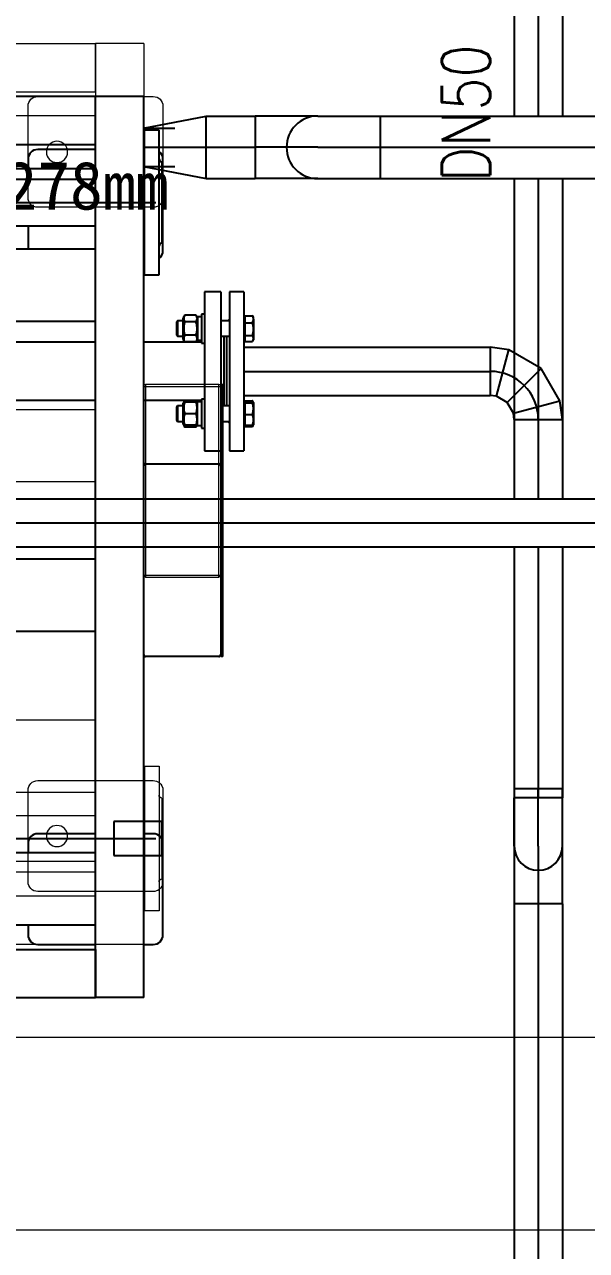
# Model space of a CAD drawing. Extents: x -681219 to -550379, y -242630 to -158199.
# Drawn here: x -641609 to -641026, y -222838 to -221566 of the extents above; entities that cross this region are included whole.
import ezdxf
from ezdxf.lldxf.tags import DXFTag

# ---------------------------------------------------------------- set-up
doc = ezdxf.new("R2010")
doc.units = 0
doc.header["$LTSCALE"] = 1000
doc.linetypes.add('DASHED2', pattern=[9.525, 6.35, -3.175])
doc.layers.get('0').update_dxf_attribs({"linetype": 'CONTINUOUS'})
for name, color, linetype in [('33995000113', 7, 'CONTINUOUS'), ('33995000114', 7, 'CONTINUOUS'), ('AAD1607001', 7, 'CONTINUOUS'), ('center', 253, 'CENTER2'), ('DOTE_油脂（红）', 7, 'CONTINUOUS'), ('DOTE_给水', 5, 'CONTINUOUS'), ('DV6_Default', 7, 'CONTINUOUS'), ('FAA01601', 7, 'CONTINUOUS'), ('GAB01601', 7, 'CONTINUOUS'), ('GAE01601', 7, 'CONTINUOUS'), ('interface', 251, 'DASHED2'), ('JX00003370', 7, 'CONTINUOUS'), ('MYGL00211002', 7, 'CONTINUOUS'), ('MYGL00710003', 7, 'CONTINUOUS'), ('MYGL00710008', 7, 'CONTINUOUS'), ('MYGL00710021', 7, 'CONTINUOUS'), ('MYGL01110015', 7, 'CONTINUOUS'), ('MYGL151001301', 7, 'CONTINUOUS'), ('PIPE-油脂（红）', 1, 'CONTINUOUS'), ('PIPE-给水', 3, 'CONTINUOUS'), ('S02010501', 7, 'CONTINUOUS'), ('S02010601', 7, 'CONTINUOUS'), ('SJGL011002211', 7, 'CONTINUOUS'), ('SJGL011002221', 7, 'CONTINUOUS'), ('SP0004833', 7, 'CONTINUOUS'), ('TEXT_给水', 7, 'CONTINUOUS'), ('VPIPE-给水', 3, 'CONTINUOUS')]:
    doc.layers.add(name, color=color, linetype=linetype)
doc.layers.add('famsun', color=7, linetype='CONTINUOUS', lineweight=0)
doc.styles.add('_TWT_PIPEDN', font='SIMPLEX', dxfattribs={"width": 0.8, "height": 3.5, "bigfont": 'HZTXT'})
tags = doc.linetypes.add('CENTER2', pattern=[28.575, 19.05, -3.175, 3.175, -3.175]).pattern_tags.tags
tags[10:11] = [DXFTag(74, 4), DXFTag(75, 0), DXFTag(340, '0'), DXFTag(46, 0.0), DXFTag(50, 0.0), DXFTag(44, 0.0), DXFTag(45, 0.0)]
tags[8:9] = [DXFTag(74, 4), DXFTag(75, 0), DXFTag(340, '0'), DXFTag(46, 0.0), DXFTag(50, 0.0), DXFTag(44, 0.0), DXFTag(45, 0.0)]
tags[6:7] = [DXFTag(74, 4), DXFTag(75, 0), DXFTag(340, '0'), DXFTag(46, 0.0), DXFTag(50, 0.0), DXFTag(44, 0.0), DXFTag(45, 0.0)]
tags[4:5] = [DXFTag(74, 4), DXFTag(75, 0), DXFTag(340, '0'), DXFTag(46, 0.0), DXFTag(50, 0.0), DXFTag(44, 0.0), DXFTag(45, 0.0)]

# ---------------------------------------------------------------- blocks, each defined once
blk = doc.blocks.new('MYGL007B0001XY_A-MYGL165_1_V_1', base_point=(16242.1, -1235.9))
at = {"color": 0, "linetype": 'ByBlock', "lineweight": -2}
for p, q in [((14452.1, -740.9), (14502.1, -740.9)), ((14452.1, -740.9), (14452.1, -1675.9)), ((14502.1, -790.9), (14502.1, -740.9)), ((17982.1, -740.9), (14502.1, -740.9)), ((14502.1, -740.9), (14502.1, -1675.9)), ((14452.1, -795.9), (14442.1, -795.9)), ((14502.1, -795.9), (14452.1, -795.9)), ((17982.1, -790.9), (14502.1, -790.9)), ((14562.1, -795.9), (14502.1, -795.9)), ((14432.1, -805.9), (14432.1, -900.9)), ((14572.1, -815.9), (14572.1, -805.9)), ((14502.1, -815.9), (14833.1, -815.9)), ((14572.1, -890.9), (14572.1, -815.9)), ((14572.1, -900.9), (14572.1, -890.9)), ((14442.1, -910.9), (14452.1, -910.9)), ((14452.1, -910.9), (14502.1, -910.9)), ((14502.1, -910.9), (14562.1, -910.9)), ((14370.1, -1094.7), (14370.1, -1294.7)), ((14370.1, -1094.7), (14371.1, -1094.7)), ((14371.1, -1094.7), (14371.1, -1294.7)), ((14371.1, -1094.7), (14372.1, -1094.7)), ((14372.1, -1094.7), (14372.1, -1096.7)), ((14372.1, -1292.7), (14372.1, -1096.7)), ((14452.1, -1096.7), (14372.1, -1096.7)), ((14374.1, -1094.7), (14450.1, -1094.7)), ((14374.1, -1294.7), (14374.1, -1094.7)), ((14450.1, -1094.7), (14450.1, -1294.7)), ((14502.1, -1120.9), (14589.5, -1120.9)), ((14502.1, -1195.9), (14589.5, -1195.9)), ((14370.1, -1294.7), (14371.1, -1294.7)), ((14371.1, -1294.7), (14372.1, -1294.7)), ((14452.1, -1292.7), (14372.1, -1292.7)), ((14372.1, -1292.7), (14372.1, -1294.7)), ((14450.1, -1294.7), (14374.1, -1294.7)), ((14640.1, -1442.9), (14502.1, -1442.9)), ((14436.1, -1490.9), (14436.1, -1640.9)), ((14451.1, -1490.9), (14436.1, -1490.9)), ((14451.1, -1490.9), (14451.1, -1640.9)), ((14451.1, -1505.9), (14442.1, -1505.9)), ((14452.1, -1505.9), (14451.1, -1505.9)), ((14562.1, -1505.9), (14452.1, -1505.9)), ((14432.1, -1515.9), (14432.1, -1610.9)), ((14433.1, -1523.9), (14433.1, -1607.9)), ((14640.1, -1517.9), (14502.1, -1517.9)), ((14572.1, -1517.9), (14572.1, -1515.9)), ((14572.1, -1541.9), (14572.1, -1517.9)), ((14452.1, -1541.9), (14451.1, -1541.9)), ((14831.1, -1541.9), (14502.1, -1541.9)), ((14572.1, -1600.9), (14572.1, -1541.9)), ((14451.1, -1589.9), (14452.1, -1589.9)), ((14502.1, -1589.9), (14831.1, -1589.9)), ((14502.1, -1600.9), (14831.1, -1600.9)), ((14572.1, -1610.9), (14572.1, -1600.9)), ((14442.1, -1620.9), (14451.1, -1620.9)), ((14451.1, -1620.9), (14452.1, -1620.9)), ((14452.1, -1620.9), (14502.1, -1620.9)), ((14502.1, -1620.9), (14562.1, -1620.9)), ((14502.1, -1625.9), (14502.1, -1675.9)), ((14502.1, -1625.9), (17982.1, -1625.9)), ((14436.1, -1640.9), (14451.1, -1640.9)), ((14452.1, -1675.9), (14502.1, -1675.9)), ((14502.1, -1675.9), (17982.1, -1675.9))]:
    blk.add_line(p, q, dxfattribs=at)
for centre in [(14542.1, -853.4), (14542.1, -1563.4)]:
    blk.add_circle(centre, 11, dxfattribs=at)
for centre, radius, start, end in [((14442.1, -805.9), 10, 90, 180), ((14562.1, -805.9), 10, 0, 90), ((14442.1, -900.9), 10, 180, 270), ((14562.1, -900.9), 10, 270, 0), ((14374.1, -1096.7), 2, 90, 180), ((14450.1, -1096.7), 2, 0, 90), ((14374.1, -1292.7), 2, 180, 270), ((14450.1, -1292.7), 2, 270, 0), ((14442.1, -1515.9), 10, 126.8699, 180), ((14442.1, -1515.9), 10, 90, 126.8699), ((14562.1, -1515.9), 10, 0, 90), ((14433.1, -1520.9), 3, 270, 0), ((14442.1, -1610.9), 10, 180, 233.1301), ((14433.1, -1610.9), 3, 0, 90), ((14562.1, -1610.9), 10, 270, 0), ((14442.1, -1610.9), 10, 233.1301, 270)]:
    blk.add_arc(centre, radius, start, end, dxfattribs=at)
at = {"layer": 'center', "ltscale": 2.741907}
blk.add_line((14831.1, -1565.9), (14439.4, -1565.9), dxfattribs=at)
at = {"layer": 'interface', "ltscale": 0.427176}
blk.add_lwpolyline([(14433.1, -1548.4), (14483.1, -1548.4), (14483.1, -1583.4), (14433.1, -1583.4)], close=True, dxfattribs=at)
blk = doc.blocks.new('SJGL165-F')
at = {"layer": '33995000113', "color": 7, "linetype": 'Continuous'}
for p, q in [((21354.4, -4614), (21354.4, -4612)), ((21355.4, -4612), (21354.4, -4612)), ((21355.4, -4812), (21355.4, -4612)), ((21354.4, -4812), (21354.4, -4810)), ((21355.4, -4812), (21354.4, -4812))]:
    blk.add_line(p, q, dxfattribs=at)
at = {"layer": '33995000114', "color": 7, "linetype": 'Continuous'}
for p, q in [((21356.4, -4612), (21355.4, -4612)), ((21356.4, -4812), (21356.4, -4612)), ((21356.4, -4812), (21355.4, -4812))]:
    blk.add_line(p, q, dxfattribs=at)
at = {"layer": 'AAD1607001', "color": 7, "linetype": 'Continuous'}
for p, q in [((21309.5, -4463.7), (21308.4, -4464.8)), ((21308.4, -4464.8), (21308.4, -4478.5)), ((21309.5, -4463.7), (21309.5, -4479.7)), ((21315.5, -4463.7), (21309.5, -4463.7)), ((21363.4, -4463.7), (21354.4, -4463.7)), ((21379.2, -4460.4), (21378.4, -4460.4)), ((21379.2, -4458.3), (21387.3, -4458.3)), ((21379.2, -4458.3), (21379.2, -4465.6)), ((21379.2, -4465.6), (21387.3, -4465.6)), ((21379.2, -4465.6), (21379.2, -4479)), ((21388.4, -4460.1), (21387.5, -4458.6)), ((21388.4, -4462), (21388.4, -4460.1)), ((21388.4, -4462), (21388.4, -4483.2)), ((21308.4, -4478.5), (21309.5, -4479.7)), ((21309.5, -4479.7), (21315.5, -4479.7)), ((21354.4, -4479.7), (21363.4, -4479.7)), ((21378.4, -4482.9), (21379.2, -4482.9)), ((21379.2, -4479), (21387.3, -4479)), ((21379.2, -4479), (21379.2, -4485)), ((21379.2, -4485), (21387.3, -4485)), ((21387.5, -4484.7), (21388.4, -4483.2)), ((21309.5, -4552), (21308.4, -4553.2)), ((21308.4, -4553.2), (21308.4, -4566.9)), ((21309.5, -4552), (21309.5, -4568)), ((21315.5, -4552), (21309.5, -4552)), ((21363.4, -4552), (21354.4, -4552)), ((21379.2, -4548.8), (21378.4, -4548.8)), ((21379.2, -4546.7), (21387.3, -4546.7)), ((21379.2, -4546.7), (21379.2, -4548.1)), ((21379.2, -4548.1), (21387.3, -4548.1)), ((21379.2, -4548.1), (21379.2, -4548.8)), ((21379.2, -4548.8), (21387.3, -4548.8)), ((21379.2, -4548.8), (21379.2, -4560.8)), ((21388.4, -4548.5), (21387.5, -4547)), ((21388.4, -4548.5), (21388.4, -4566.4)), ((21308.4, -4566.9), (21309.5, -4568)), ((21379.2, -4560.8), (21387.3, -4560.8)), ((21379.2, -4560.8), (21379.2, -4572)), ((21388.4, -4566.4), (21388.4, -4571.6)), ((21309.5, -4568), (21315.5, -4568)), ((21354.4, -4568), (21363.4, -4568)), ((21378.4, -4571.3), (21379.2, -4571.3)), ((21379.2, -4572), (21387.3, -4572)), ((21379.2, -4572), (21379.2, -4573.4)), ((21379.2, -4573.4), (21387.3, -4573.4)), ((21387.5, -4573.1), (21388.4, -4571.6))]:
    blk.add_line(p, q, dxfattribs=at)
for centre, radius, start, end in [((21380.8, -4462.1), 7.63, 1.4193, 30.2279), ((21383.4, -4461.3), 5, 32.5512, 37.2259), ((21380.6, -4461.7), 7.78, 330.0542, 358.2985), ((21366.1, -4472.3), 22.2, 342.5258, 17.4727), ((21383.4, -4482), 5, 322.7741, 37.2292), ((21380.6, -4550.6), 7.78, 20.5851, 29.9458), ((21383.4, -4549.7), 5, 32.5512, 37.2259), ((21371.6, -4553.9), 16.8, 0.689, 20.2342), ((21370.5, -4554.8), 17.8, 340.4802, 19.5214), ((21371.6, -4566.6), 16.8, 0.689, 20.2342), ((21371.4, -4566.1), 17, 339.9068, 359.17), ((21383.4, -4570.4), 5, 322.7741, 14.8334)]:
    blk.add_arc(centre, radius, start, end, dxfattribs=at)
blk.add_open_spline([(21387.3, -4548.8), (21387.7, -4548.8), (21387.9, -4548.7), (21388.3, -4548.6), (21388.4, -4548.5), (21388.4, -4548.5), (21388.4, -4548.4), (21388.3, -4548.4), (21388.2, -4548.3), (21387.9, -4548.2), (21387.7, -4548.2), (21387.3, -4548.1)], degree=3, knots=[0, 0, 0, 0, 0.25, 0.25, 0.5, 0.5, 0.625, 0.625, 0.75, 0.75, 1, 1, 1, 1], dxfattribs=at)
at = {"layer": 'DV6_Default', "color": 7, "linetype": 'CENTER2'}
blk.add_line((20883.6, -4340.9), (21287.1, -4340.9), dxfattribs=at)
at = {"layer": 'FAA01601', "color": 7, "linetype": 'Continuous'}
for p, q in [((21317, -4457.8), (21315.5, -4460.4)), ((21315.5, -4482.9), (21315.5, -4460.4)), ((21328.8, -4457.8), (21317, -4457.8)), ((21328.8, -4464.7), (21317, -4464.7)), ((21330.3, -4460.4), (21328.8, -4457.8)), ((21315.5, -4482.9), (21317, -4485.5)), ((21328.8, -4478.6), (21317, -4478.6)), ((21328.8, -4485.5), (21317, -4485.5)), ((21328.8, -4485.5), (21330.3, -4482.9)), ((21315.9, -4548), (21315.5, -4548.8)), ((21315.5, -4571.3), (21315.5, -4548.8)), ((21317, -4546.2), (21315.9, -4548)), ((21317, -4548), (21315.9, -4548)), ((21328.8, -4546.2), (21317, -4546.2)), ((21328.8, -4548), (21317, -4548)), ((21329.8, -4548), (21328.8, -4546.2)), ((21328.8, -4548), (21329.8, -4548)), ((21330.3, -4548.8), (21329.8, -4548)), ((21328.8, -4560), (21317, -4560)), ((21315.5, -4571.3), (21315.9, -4572)), ((21317, -4572), (21315.9, -4572)), ((21315.9, -4572), (21317, -4573.9)), ((21328.8, -4572), (21317, -4572)), ((21328.8, -4573.9), (21317, -4573.9)), ((21328.8, -4572), (21329.8, -4572)), ((21328.8, -4573.9), (21329.8, -4572)), ((21329.8, -4572), (21330.3, -4571.3))]:
    blk.add_line(p, q, dxfattribs=at)
for centre, radius, start, end in [((21322.1, -4461.3), 6.2, 146.0398, 213.9573), ((21323.6, -4461.3), 6.2, 326.0429, 33.96), ((21322.1, -4482.1), 6.2, 146.0429, 213.96), ((21323.6, -4482.1), 6.2, 326.0398, 33.9573), ((21333.4, -4554), 17.5, 159.9161, 200.0855), ((21322.1, -4549.7), 6.2, 146.0398, 164.7226), ((21323.6, -4549.7), 6.2, 15.2185, 33.96), ((21312.4, -4554), 17.5, 339.9144, 20.0839), ((21333.4, -4566), 17.5, 159.9144, 200.0839), ((21312.4, -4566), 17.5, 339.9161, 20.0855), ((21322.1, -4570.4), 6.2, 195.2185, 213.96), ((21323.6, -4570.4), 6.2, 326.0398, 344.7226)]:
    blk.add_arc(centre, radius, start, end, dxfattribs=at)
for points, knots in [([(21317, -4464.7), (21316.7, -4465.8), (21316.4, -4467), (21316.1, -4468.7), (21316, -4469.3), (21315.9, -4470.5), (21315.9, -4471.1), (21315.9, -4472.8), (21316, -4474), (21316.4, -4476.3), (21316.7, -4477.5), (21317, -4478.6)], [0, 0, 0, 0, 0.25, 0.25, 0.375, 0.375, 0.5, 0.5, 0.75, 0.75, 1, 1, 1, 1]), ([(21328.8, -4478.6), (21329.1, -4477.5), (21329.4, -4476.3), (21329.7, -4474), (21329.8, -4472.8), (21329.8, -4471.1), (21329.8, -4470.5), (21329.7, -4469.3), (21329.7, -4468.7), (21329.4, -4467), (21329.1, -4465.8), (21328.8, -4464.7)], [0, 0, 0, 0, 0.25, 0.25, 0.5, 0.5, 0.625, 0.625, 0.75, 0.75, 1, 1, 1, 1])]:
    blk.add_open_spline(points, degree=3, knots=knots, dxfattribs=at)
at = {"layer": 'GAB01601', "color": 7, "linetype": 'Continuous'}
for p, q in [((21334.4, -4456.7), (21334.4, -4486.7)), ((21337.4, -4456.7), (21334.4, -4456.7)), ((21334.4, -4486.7), (21337.4, -4486.7)), ((21334.4, -4545), (21334.4, -4575)), ((21337.4, -4545), (21334.4, -4545)), ((21334.4, -4575), (21337.4, -4575))]:
    blk.add_line(p, q, dxfattribs=at)
at = {"layer": 'GAE01601', "color": 7, "linetype": 'Continuous'}
for p, q in [((21330.3, -4459.5), (21330.3, -4483.3)), ((21334.4, -4459.5), (21330.3, -4459.5)), ((21330.3, -4483.8), (21330.3, -4483.3)), ((21330.3, -4483.8), (21330.3, -4483.9)), ((21330.3, -4483.9), (21330.9, -4483.9)), ((21330.9, -4483.9), (21333.8, -4483.9)), ((21333.8, -4483.9), (21334.4, -4483.9)), ((21330.3, -4572.2), (21330.3, -4547.8)), ((21334.4, -4547.8), (21330.3, -4547.8)), ((21330.3, -4572.2), (21334.4, -4572.2))]:
    blk.add_line(p, q, dxfattribs=at)
for centre, start, end in [((21333.8, -4471.7), 253.3305, 270), ((21330.9, -4471.7), 267.179, 276.8238)]:
    blk.add_arc(centre, 12.2, start, end, dxfattribs=at)
at = {"layer": 'JX00003370', "color": 7, "linetype": 'Continuous'}
for p, q in [((21276.4, -4612), (21352.4, -4612)), ((21354.4, -4614), (21354.4, -4810)), ((21352.4, -4812), (21276.4, -4812))]:
    blk.add_line(p, q, dxfattribs=at)
for centre, start, end in [((21276.4, -4614), 90, 180), ((21352.4, -4614), 0, 90), ((21276.4, -4810), 180, 270), ((21352.4, -4810), 270, 0)]:
    blk.add_arc(centre, 2, start, end, dxfattribs=at)
at = {"layer": 'MYGL00211002', "color": 7, "linetype": 'Continuous'}
for p, q in [((21224.4, -4285.9), (21164.4, -4285.9)), ((21275.4, -4285.9), (21274.4, -4285.9)), ((21154.4, -4295.9), (21154.4, -4305.9)), ((21294.4, -4390.9), (21294.4, -4295.9)), ((21154.4, -4364.9), (21154.4, -4388.9)), ((21274.4, -4400.9), (21275.4, -4400.9)), ((21224.4, -4995.9), (21164.4, -4995.9)), ((21284.4, -4995.9), (21274.4, -4995.9)), ((21154.4, -5005.9), (21154.4, -5015.9)), ((21294.4, -5100.9), (21294.4, -5005.9)), ((21154.4, -5090.9), (21154.4, -5100.9)), ((21164.4, -5110.9), (21224.4, -5110.9)), ((21274.4, -5110.9), (21284.4, -5110.9))]:
    blk.add_line(p, q, dxfattribs=at)
for centre, start, end in [((21164.4, -4295.9), 90, 180), ((21284.4, -4295.9), 0, 53.1301), ((21284.4, -4390.9), 306.8699, 0), ((21164.4, -5005.9), 90, 180), ((21284.4, -5005.9), 0, 90), ((21164.4, -5100.9), 180, 270), ((21284.4, -5100.9), 270, 0)]:
    blk.add_arc(centre, 10, start, end, dxfattribs=at)
at = {"layer": 'MYGL00710003', "color": 7, "linetype": 'Continuous'}
for p, q in [((21224.4, -4230.9), (17744.4, -4230.9)), ((21224.4, -4280.9), (21224.4, -4230.9)), ((21224.4, -4280.9), (17744.4, -4280.9)), ((17744.4, -5115.9), (21224.4, -5115.9)), ((21224.4, -5115.9), (21224.4, -5165.9)), ((17744.4, -5165.9), (21224.4, -5165.9))]:
    blk.add_line(p, q, dxfattribs=at)
at = {"layer": 'MYGL00710008', "color": 7, "linetype": 'Continuous'}
for p, q in [((21274.4, -4230.9), (21224.4, -4230.9)), ((21224.4, -5165.9), (21224.4, -4230.9)), ((21274.4, -5165.9), (21274.4, -4230.9)), ((21274.4, -5165.9), (21224.4, -5165.9))]:
    blk.add_line(p, q, dxfattribs=at)
at = {"layer": 'MYGL00710021', "color": 7, "linetype": 'Continuous'}
for p, q in [((21224.4, -5015.9), (21044.4, -5015.9)), ((21224.4, -5090.9), (20893.4, -5090.9))]:
    blk.add_line(p, q, dxfattribs=at)
at = {"layer": 'MYGL01110015', "color": 7, "linetype": 'Continuous'}
for p, q in [((21086.4, -4388.9), (21224.4, -4388.9)), ((21086.4, -4463.9), (21224.4, -4463.9)), ((21224.4, -4710.9), (21137, -4710.9)), ((21224.4, -4785.9), (21137, -4785.9))]:
    blk.add_line(p, q, dxfattribs=at)
at = {"layer": 'MYGL151001301', "color": 7, "linetype": 'Continuous'}
for p, q in [((21224.4, -4316.9), (20905.7, -4316.9)), ((21275.4, -4316.9), (21274.4, -4316.9)), ((20905.4, -4364.9), (21224.4, -4364.9)), ((21274.4, -4364.9), (21275.4, -4364.9))]:
    blk.add_line(p, q, dxfattribs=at)
at = {"layer": 'S02010501', "color": 7, "linetype": 'Continuous'}
for p, q in [((21275.4, -4415.9), (21275.4, -4265.9)), ((21290.4, -4265.9), (21275.4, -4265.9)), ((21290.4, -4415.9), (21290.4, -4265.9)), ((21293.4, -4382.9), (21293.4, -4298.9)), ((21275.4, -4415.9), (21290.4, -4415.9))]:
    blk.add_line(p, q, dxfattribs=at)
for centre, start, end in [((21293.4, -4295.9), 180, 270), ((21293.4, -4385.9), 90, 180)]:
    blk.add_arc(centre, 3, start, end, dxfattribs=at)
at = {"layer": 'S02010601', "color": 7, "linetype": 'Continuous'}
for p, q in [((21337.4, -4433.4), (21337.4, -4598.4)), ((21354.4, -4433.4), (21337.4, -4433.4)), ((21354.4, -4433.4), (21354.4, -4598.4)), ((21357.4, -4479.7), (21357.4, -4552)), ((21337.4, -4598.4), (21354.4, -4598.4))]:
    blk.add_line(p, q, dxfattribs=at)
for centre, start, end in [((21357.4, -4463.4), 180, 185.851), ((21357.4, -4568.4), 174.149, 180)]:
    blk.add_arc(centre, 3, start, end, dxfattribs=at)
at = {"layer": 'SJGL011002211', "color": 7, "linetype": 'Continuous'}
blk.add_line((21224.4, -4305.9), (21102.5, -4305.9), dxfattribs=at)
at = {"layer": 'SJGL011002221', "color": 7, "linetype": 'Continuous'}
for p, q in [((21224.4, -4485.9), (21134.5, -4485.9)), ((21334.4, -4485.9), (21274.4, -4485.9)), ((21116.9, -4545.9), (21224.4, -4545.9)), ((21274.4, -4545.9), (21334.4, -4545.9))]:
    blk.add_line(p, q, dxfattribs=at)
at = {"layer": 'SP0004833', "color": 7, "linetype": 'Continuous'}
for p, q in [((21363.4, -4433.4), (21363.4, -4598.4)), ((21378.4, -4433.4), (21363.4, -4433.4)), ((21378.4, -4433.4), (21378.4, -4598.4)), ((21363.4, -4461.9), (21361.6, -4463.7)), ((21360.4, -4479.7), (21360.4, -4552)), ((21361.6, -4568), (21363.4, -4569.9)), ((21363.4, -4598.4), (21378.4, -4598.4))]:
    blk.add_line(p, q, dxfattribs=at)
at = {"color": 3, "insert": (20448.6, -4298.2), "char_height": 50, "width": 4100.892, "attachment_point": 1}
blk.add_mtext('{\\fSimSun|b0|i0|c134|p2;调质器进蒸汽DN40,H=1278mm}', dxfattribs=at)

msp = doc.modelspace()

# ---------------------------------------------------------------- linework, layer by layer
at = {"layer": 'DOTE_油脂（红）', "color": 1}
for p, q in [((-641485.5583, -221693.2848, 1200), (-641420.5583, -221693.2848, 1200)), ((-641485.4172, -221693.2848), (-641453.0583, -221693.2848)), ((-641420.5583, -221693.2848), (-641369.6846, -221693.2848)), ((-641304.6846, -221693.2848, 1200), (-641369.6846, -221693.2848, 1200)), ((-641304.6846, -221693.2848, 3000), (-641239.6846, -221693.2848, 3000)), ((-641239.6846, -221693.2848), (-639023.2463, -221693.2848)), ((-638772.5801, -222083.3478), (-642394.4172, -222083.3478))]:
    msp.add_line(p, q, dxfattribs=at)
at = {"layer": 'DOTE_给水', "color": 3}
for p, q in [((-641075.8576, -220942.5349), (-641075.8576, -221660.7848)), ((-641075.8576, -221725.7848), (-641075.8576, -222058.3478)), ((-641381.4172, -221925.8022), (-641125.8576, -221925.8022)), ((-641075.8576, -221975.8022), (-641075.8576, -222058.3478)), ((-641075.8576, -222108.3478), (-641075.8576, -222358.5339)), ((-641075.8576, -222108.3478), (-641075.8576, -222368.5339)), ((-641075.8576, -222418.5339, 500), (-641075.8576, -222358.5339)), ((-641075.8576, -222418.5339, 1500), (-641075.8576, -222368.5339, 1500)), ((-641075.8576, -222418.5339, 500), (-641075.8576, -222478.5339)), ((-641075.8576, -222418.5339, 500), (-641075.8576, -222418.5339, 560)), ((-641075.8576, -222478.5339), (-641075.8576, -229877.2229))]:
    msp.add_line(p, q, dxfattribs=at)
msp.add_arc((-641125.8576, -221975.8022, 500), 50, 360, 90, dxfattribs=at)
at = {"layer": 'famsun'}
for p, q in [((-649355.4609, -222616.6983), (-638555.4609, -222616.6983)), ((-649555.4609, -222816.6983), (-638555.4609, -222816.6983))]:
    msp.add_line(p, q, dxfattribs=at)
at = {"layer": 'PIPE-油脂（红）', "color": 1}
for p, q in [((-641485.5583, -221673.2848, 1200), (-641420.5583, -221660.7848, 1200)), ((-641420.5583, -221660.7848), (-641369.6846, -221660.7848)), ((-641304.6846, -221660.7848), (-641369.6846, -221660.7848)), ((-641304.6846, -221660.7848, 3000), (-641239.6846, -221660.7848, 3000)), ((-641239.6846, -221660.7848), (-639023.2463, -221660.7848)), ((-641485.4172, -221673.2848), (-641453.0583, -221673.2848)), ((-641485.5583, -221713.2848, 1200), (-641420.5583, -221725.7848, 1200)), ((-641485.4172, -221713.2848), (-641453.0583, -221713.2848)), ((-641420.5583, -221725.7848), (-641369.6846, -221725.7848)), ((-641304.6846, -221725.7848), (-641369.6846, -221725.7848)), ((-641304.6846, -221725.7848, 3000), (-641239.6846, -221725.7848, 3000)), ((-641239.6846, -221725.7848), (-639023.2463, -221725.7848)), ((-638772.5801, -222058.3478), (-642394.4172, -222058.3478)), ((-638772.5801, -222108.3478), (-642394.4172, -222108.3478))]:
    msp.add_line(p, q, dxfattribs=at)
at = {"layer": 'PIPE-油脂（红）'}
for p, q in [((-641420.5583, -221725.7848, 1200), (-641420.5583, -221660.7848, 1200)), ((-641369.6846, -221660.7848, 1200), (-641369.6846, -221725.7848, 1200)), ((-641239.6846, -221725.7848, 3000), (-641239.6846, -221660.7848, 3000)), ((-641485.5583, -221673.2848, 1200), (-641485.5583, -221713.2848, 1200)), ((-641485.4172, -221673.2848, 1200), (-641485.4172, -221713.2848, 1200))]:
    msp.add_line(p, q, dxfattribs=at)
at = {"layer": 'PIPE-油脂（红）', "color": 1}
msp.add_arc((-641304.6846, -221693.2848), 32.5, 90, 270, dxfattribs=at)
at = {"layer": 'PIPE-给水', "color": 3}
for p, q in [((-641100.8576, -220942.5349), (-641100.8576, -221660.7848)), ((-641050.8576, -220942.5349), (-641050.8576, -221660.7848)), ((-641100.8576, -221725.7848), (-641100.8576, -222058.3478)), ((-641050.8576, -221725.7848), (-641050.8576, -222058.3478)), ((-641381.4172, -221900.8022), (-641125.8576, -221900.8022)), ((-641106.4462, -221903.3577, 500), (-641125.8576, -221900.8022, 500)), ((-641072.8246, -221922.7692, 500), (-641106.4462, -221903.3577, 500)), ((-641053.4132, -221956.3908, 500), (-641072.8246, -221922.7692, 500)), ((-641381.4172, -221950.8022), (-641125.8576, -221950.8022)), ((-641119.3872, -221951.654, 500), (-641125.8576, -221950.8022, 500)), ((-641108.18, -221958.1245, 500), (-641119.3872, -221951.654, 500)), ((-641101.7095, -221969.3317, 500), (-641108.18, -221958.1245, 500)), ((-641050.8576, -221975.8022, 500), (-641053.4132, -221956.3908, 500)), ((-641100.8576, -221975.8022, 500), (-641101.7095, -221969.3317, 500)), ((-641100.8576, -221975.8022), (-641100.8576, -222058.3478)), ((-641050.8576, -221975.8022), (-641050.8576, -222058.3478)), ((-641100.8576, -222108.3478), (-641100.8576, -222358.5339)), ((-641100.8576, -222108.3478), (-641100.8576, -222368.5339)), ((-641050.8576, -222108.3478), (-641050.8576, -222358.5339)), ((-641050.8576, -222108.3478), (-641050.8576, -222368.5339)), ((-641100.8576, -222358.5339), (-641100.8576, -222478.5339)), ((-641100.8576, -222418.5339, 1500), (-641100.8576, -222368.5339, 1500)), ((-641050.8576, -222478.5339), (-641050.8576, -222358.5339)), ((-641050.8576, -222418.5339, 1500), (-641050.8576, -222368.5339, 1500)), ((-641100.8576, -222478.5339), (-641100.8576, -229877.2229)), ((-641050.8576, -222478.5339), (-641050.8576, -229877.2229))]:
    msp.add_line(p, q, dxfattribs=at)
at = {"layer": 'PIPE-给水'}
for p, q in [((-641381.4172, -221900.8022, 500), (-641381.4172, -221950.8022, 500)), ((-641125.8576, -221900.8022, 500), (-641125.8576, -221950.8022, 500)), ((-641119.3872, -221951.654, 500), (-641106.4462, -221903.3577, 500)), ((-641108.18, -221958.1245, 500), (-641072.8246, -221922.7692, 500)), ((-641101.7095, -221969.3317, 500), (-641053.4132, -221956.3908, 500)), ((-641100.8576, -221975.8022, 500), (-641050.8576, -221975.8022, 500)), ((-641100.8576, -222358.5339), (-641050.8576, -222358.5339)), ((-641050.8576, -222368.5339, 1500), (-641100.8576, -222368.5339, 1500)), ((-641050.8576, -222478.5339), (-641100.8576, -222478.5339))]:
    msp.add_line(p, q, dxfattribs=at)
at = {"layer": 'VPIPE-给水', "color": 3}
msp.add_arc((-641075.8576, -222418.5339), 25, 180, 0, dxfattribs=at)

# ---------------------------------------------------------------- block references
msp.add_blockref('SJGL165-F', (-662759.7996, -217409.6891))
at = {"layer": 'famsun', "xscale": -1}
msp.add_blockref('MYGL007B0001XY_A-MYGL165_1_V_1', (-643275.4172, -222080.5414), dxfattribs=at)

# ---------------------------------------------------------------- texts
at = {"layer": 'TEXT_给水', "style": '_TWT_PIPEDN', "width": 0.8}
msp.add_text('DN50', height=50, rotation=90, dxfattribs=at).set_placement((-641125.8576, -221728.8677))

doc.saveas('drawing.dxf')
